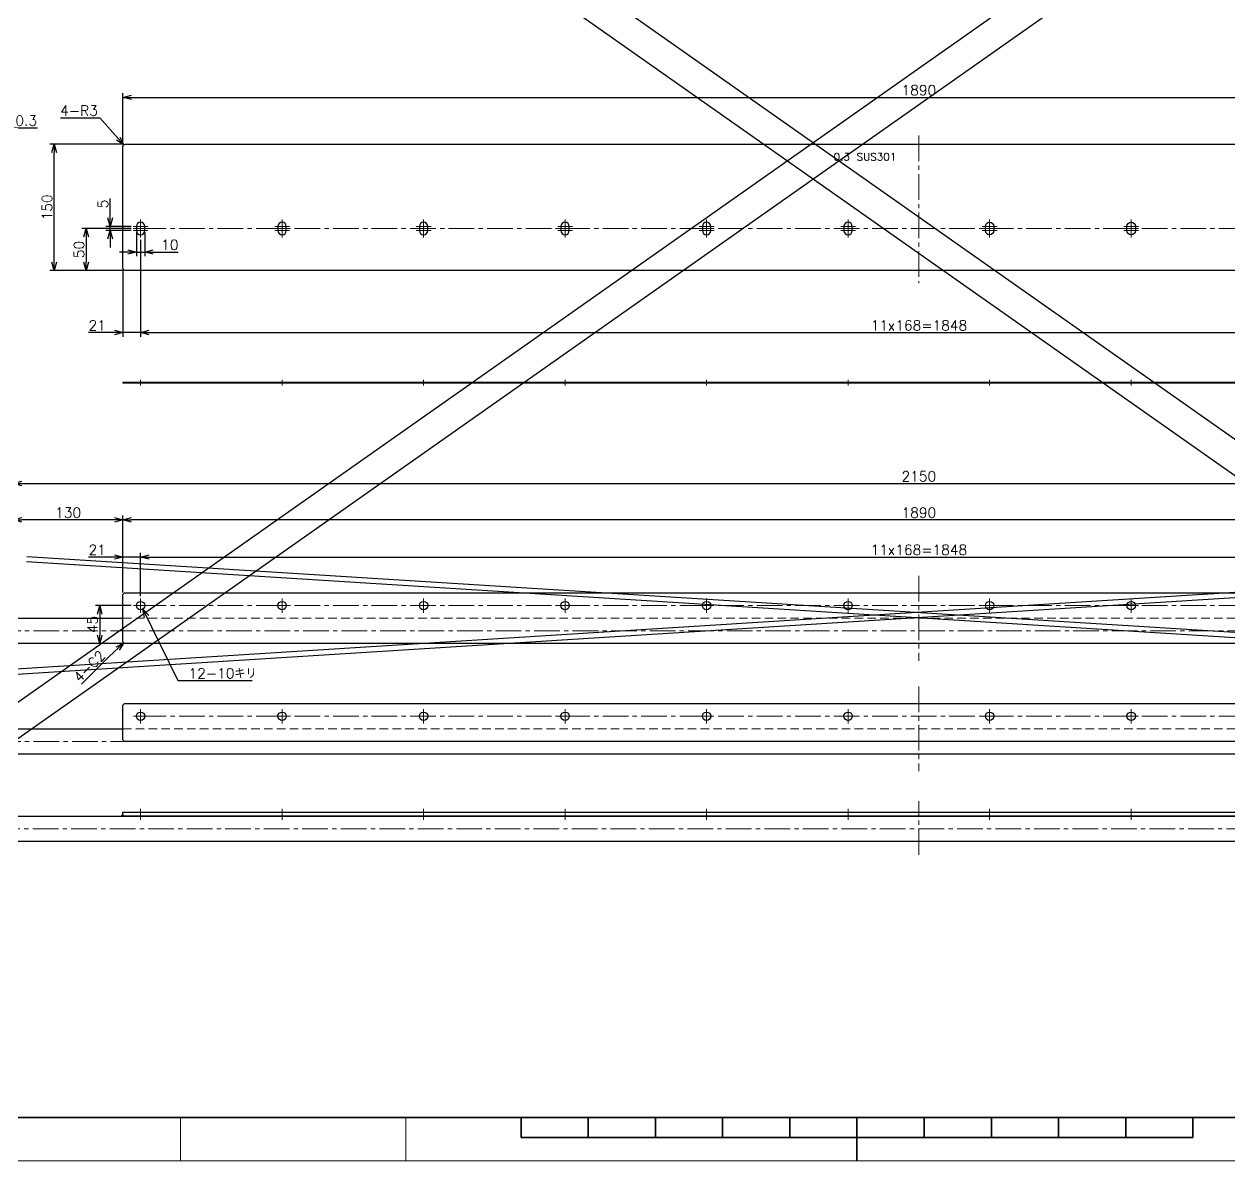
# Model space of a CAD drawing. Header units: millimetres. Extents: x 0 to 7035, y -19 to 2375.
# Drawn here: x 719 to 2150, y 0 to 1350 of the extents above; entities that cross this region are included whole.
import ezdxf
from ezdxf import colors
from ezdxf.entities.mleader import LeaderData, LeaderLine
from ezdxf.enums import TextEntityAlignment as Align
from ezdxf.math import Vec2, Vec3

# ---------------------------------------------------------------- set-up
doc = ezdxf.new("R2010")
doc.units = ezdxf.units.MM
doc.header["$LTSCALE"] = 1.6
doc.header["$PDMODE"] = 99
doc.header["$PDSIZE"] = 1
doc.linetypes.add('CENTER2', pattern=[28.575, 19.05, -3.175, 3.175, -3.175])
doc.linetypes.add('HIDDEN', pattern=[9.525, 6.35, -3.175])
for name, color, linetype, lineweight in [('04_HIDDEN', 2, 'HIDDEN', 13), ('05_CENTER', 4, 'CENTER2', 13), ('08_DIM', 3, 'Continuous', 13), ('90_FRAME', 5, 'Continuous', 35)]:
    doc.layers.add(name, color=color, linetype=linetype, lineweight=lineweight)
doc.layers.add('10_DRAFT', color=8, linetype='Continuous', lineweight=0, plot=False)
doc.layers.add('91_BLANK', color=5, linetype='Continuous', lineweight=0, plot=False)
doc.styles.add('KSS_TXT', font='txt.shx', dxfattribs={"bigfont": 'extfont2.shx'})
doc.styles.add('KSS_TXT_L', font='txt.shx', dxfattribs={"height": 3, "bigfont": 'extfont2.shx'})
doc.styles.get("Standard").update_dxf_attribs({"font": 'txt.shx', "bigfont": 'extfont2.shx'})
doc.dimstyles.new('KSS_DIM', dxfattribs={"dimscale": 4, "dimtxt": 3, "dimasz": 2.5, "dimexe": 1.25, "dimexo": 0.625, "dimtad": 1, "dimdsep": 46, "dimtxsty": 'KSS_TXT', "dimblk": 'OPEN30', "dimcen": 0, "dimazin": 2, "dimtfac": 0.75, "dimtmove": 0, "dimatfit": 3, "dimldrblk": 'OPEN30', "dimfxl": 1.25, "dimtolj": 1, "dimarcsym": 0})
doc.dimstyles.new('KSS_DIM$4', dxfattribs={"dimscale": 4, "dimtxt": 3, "dimasz": 2.5, "dimexe": 1.25, "dimexo": 0.625, "dimtad": 1, "dimtih": 1, "dimtoh": 1, "dimdsep": 46, "dimtxsty": 'KSS_TXT', "dimblk": 'OPEN30', "dimcen": 0, "dimse1": 1, "dimazin": 2, "dimtfac": 0.75, "dimtofl": 0, "dimtmove": 0, "dimatfit": 3, "dimldrblk": 'OPEN30', "dimfxl": 1.25, "dimtolj": 1, "dimarcsym": 0})

# ---------------------------------------------------------------- blocks, each defined once
blk = doc.blocks.new('_Open30')
at = {"color": 0, "linetype": 'ByBlock', "lineweight": -2}
for p, q in [((-1, 0.27), (0, 0)), ((0, 0), (-1, -0.27)), ((0, 0), (-1, 0))]:
    blk.add_line(p, q, dxfattribs=at)
blk = doc.blocks.new('*D188')
at = {"layer": '08_DIM', "color": 0, "lineweight": -2, "transparency": 16777216}
for p, q in [((837.2, 1207.1), (750.1, 1207.1)), ((755.1, 1067.1), (755.1, 1197.1)), ((837.2, 1057.1), (750.1, 1057.1))]:
    blk.add_line(p, q, dxfattribs=at)
at = {"layer": 'Defpoints', "color": 0, "transparency": 16777216}
for p in [(755.1, 1207.1), (839.7, 1207.1), (839.7, 1057.1)]:
    blk.add_point(p, dxfattribs=at)
at = {"layer": '08_DIM', "color": 0, "lineweight": -2, "transparency": 16777216, "xscale": 10, "yscale": 10, "zscale": 10}
for p, rotation in [((755.1, 1207.1), 90), ((755.1, 1057.1), 270)]:
    blk.add_blockref('_Open30', p, dxfattribs=dict(at, rotation=rotation))
at = {"layer": '08_DIM', "color": 0, "transparency": 16777216, "insert": (746.6, 1132.1), "char_height": 12, "attachment_point": 5, "rotation": 90, "style": 'KSS_TXT'}
blk.add_mtext('\\A1;150', dxfattribs=at)
blk = doc.blocks.new('*D189')
at = {"layer": '08_DIM', "color": 0, "lineweight": -2, "transparency": 16777216}
for p, q in [((857.7, 1093.7), (857.7, 978.5)), ((836.7, 1057.6), (836.7, 978.5)), ((836.7, 983.5), (795.7, 983.5)), ((826.7, 983.5), (816.7, 983.5)), ((857.7, 983.5), (836.7, 983.5)), ((867.7, 983.5), (877.7, 983.5))]:
    blk.add_line(p, q, dxfattribs=at)
at = {"layer": 'Defpoints', "color": 0, "transparency": 16777216}
for p in [(857.7, 1096.2), (836.7, 1060.1), (836.7, 983.5)]:
    blk.add_point(p, dxfattribs=at)
at = {"layer": '08_DIM', "color": 0, "lineweight": -2, "transparency": 16777216, "xscale": 10, "yscale": 10, "zscale": 10}
blk.add_blockref('_Open30', (836.7, 983.5), dxfattribs=at)
at = {"layer": '08_DIM', "color": 0, "lineweight": -2, "transparency": 16777216, "xscale": 10, "yscale": 10, "zscale": 10, "rotation": 180}
blk.add_blockref('_Open30', (857.7, 983.5), dxfattribs=at)
at = {"layer": '08_DIM', "color": 0, "transparency": 16777216, "insert": (806.2, 992), "char_height": 12, "attachment_point": 5, "style": 'KSS_TXT'}
blk.add_mtext('\\A1;21', dxfattribs=at)
blk = doc.blocks.new('*D190')
at = {"layer": '08_DIM', "color": 0, "lineweight": -2, "transparency": 16777216}
for p, q in [((857.7, 1093.7), (857.7, 978.5)), ((2705.7, 1093.7), (2705.7, 978.5)), ((867.7, 983.5), (2695.7, 983.5))]:
    blk.add_line(p, q, dxfattribs=at)
at = {"layer": 'Defpoints', "color": 0, "transparency": 16777216}
for p in [(857.7, 1096.2), (2705.7, 1096.2), (2705.7, 983.5)]:
    blk.add_point(p, dxfattribs=at)
at = {"layer": '08_DIM', "color": 0, "lineweight": -2, "transparency": 16777216, "xscale": 10, "yscale": 10, "zscale": 10, "rotation": 180}
blk.add_blockref('_Open30', (857.7, 983.5), dxfattribs=at)
at = {"layer": '08_DIM', "color": 0, "lineweight": -2, "transparency": 16777216, "xscale": 10, "yscale": 10, "zscale": 10}
blk.add_blockref('_Open30', (2705.7, 983.5), dxfattribs=at)
at = {"layer": '08_DIM', "color": 0, "transparency": 16777216, "insert": (1781.7, 992), "char_height": 12, "attachment_point": 5, "style": 'KSS_TXT'}
blk.add_mtext('\\A1;11x168=1848', dxfattribs=at)
blk = doc.blocks.new('*D191')
at = {"layer": '08_DIM', "color": 0, "lineweight": -2, "transparency": 16777216}
for p, q in [((836.7, 1206.6), (836.7, 1267.7)), ((846.7, 1262.7), (2716.7, 1262.7)), ((2726.7, 1206.6), (2726.7, 1267.7))]:
    blk.add_line(p, q, dxfattribs=at)
at = {"layer": 'Defpoints', "color": 0, "transparency": 16777216}
for p in [(2726.7, 1262.7), (836.7, 1204.1), (2726.7, 1204.1)]:
    blk.add_point(p, dxfattribs=at)
at = {"layer": '08_DIM', "color": 0, "lineweight": -2, "transparency": 16777216, "xscale": 10, "yscale": 10, "zscale": 10, "rotation": 180}
blk.add_blockref('_Open30', (836.7, 1262.7), dxfattribs=at)
at = {"layer": '08_DIM', "color": 0, "lineweight": -2, "transparency": 16777216, "xscale": 10, "yscale": 10, "zscale": 10}
blk.add_blockref('_Open30', (2726.7, 1262.7), dxfattribs=at)
at = {"layer": '08_DIM', "color": 0, "transparency": 16777216, "insert": (1781.7, 1271.2), "char_height": 12, "attachment_point": 5, "style": 'KSS_TXT'}
blk.add_mtext('\\A1;1890', dxfattribs=at)
blk = doc.blocks.new('*D192')
at = {"layer": '08_DIM', "color": 0, "lineweight": -2, "transparency": 16777216}
for p, q in [((688.1, 1209.6), (688.1, 1231.6)), ((688.4, 1209.6), (688.4, 1231.6)), ((678.1, 1226.6), (668.1, 1226.6)), ((688.1, 1226.6), (688.4, 1226.6)), ((698.4, 1226.6), (735.4, 1226.6))]:
    blk.add_line(p, q, dxfattribs=at)
at = {"layer": 'Defpoints', "color": 0, "transparency": 16777216}
for p in [(688.4, 1226.6), (688.1, 1207.1), (688.4, 1207.1)]:
    blk.add_point(p, dxfattribs=at)
at = {"layer": '08_DIM', "color": 0, "lineweight": -2, "transparency": 16777216, "xscale": 10, "yscale": 10, "zscale": 10}
blk.add_blockref('_Open30', (688.1, 1226.6), dxfattribs=at)
at = {"layer": '08_DIM', "color": 0, "lineweight": -2, "transparency": 16777216, "xscale": 10, "yscale": 10, "zscale": 10, "rotation": 180}
blk.add_blockref('_Open30', (688.4, 1226.6), dxfattribs=at)
at = {"layer": '08_DIM', "color": 0, "transparency": 16777216, "insert": (721.9, 1235.1), "char_height": 12, "attachment_point": 5, "style": 'KSS_TXT'}
blk.add_mtext('\\A1;0.3', dxfattribs=at)
blk = doc.blocks.new('*D193')
at = {"layer": '08_DIM', "color": 0, "lineweight": -2, "transparency": 16777216}
for p, q in [((762.6, 1238.5), (809.1, 1238.5)), ((809.1, 1238.5), (831, 1213.8))]:
    blk.add_line(p, q, dxfattribs=at)
at = {"layer": 'Defpoints', "color": 0, "transparency": 16777216}
for p in [(837.7, 1206.3), (839.7, 1204.1)]:
    blk.add_point(p, dxfattribs=at)
at = {"layer": '08_DIM', "color": 0, "lineweight": -2, "transparency": 16777216, "xscale": 10, "yscale": 10, "zscale": 10, "rotation": 311.5842462691511}
blk.add_blockref('_Open30', (837.7, 1206.3), dxfattribs=at)
at = {"layer": '08_DIM', "color": 0, "transparency": 16777216, "insert": (784.6, 1247), "char_height": 12, "attachment_point": 5, "style": 'KSS_TXT'}
blk.add_mtext('\\A1;4-R3', dxfattribs=at)
blk = doc.blocks.new('*D203')
at = {"layer": '08_DIM', "color": 0, "lineweight": -2, "transparency": 16777216}
for p, q in [((846.4, 1107.1), (788.1, 1107.1)), ((793.1, 1097.1), (793.1, 1067.1)), ((837.2, 1057.1), (788.1, 1057.1))]:
    blk.add_line(p, q, dxfattribs=at)
at = {"layer": 'Defpoints', "color": 0, "transparency": 16777216}
for p in [(848.9, 1107.1), (793.1, 1057.1), (839.7, 1057.1)]:
    blk.add_point(p, dxfattribs=at)
at = {"layer": '08_DIM', "color": 0, "lineweight": -2, "transparency": 16777216, "xscale": 10, "yscale": 10, "zscale": 10}
for p, rotation in [((793.1, 1107.1), 90), ((793.1, 1057.1), 270)]:
    blk.add_blockref('_Open30', p, dxfattribs=dict(at, rotation=rotation))
at = {"layer": '08_DIM', "color": 0, "transparency": 16777216, "insert": (784.6, 1082.1), "char_height": 12, "attachment_point": 5, "rotation": 90, "style": 'KSS_TXT'}
blk.add_mtext('\\A1;50', dxfattribs=at)
blk = doc.blocks.new('*D204')
at = {"layer": '08_DIM', "color": 0, "lineweight": -2, "transparency": 16777216}
for p, q in [((821.5, 1119.6), (821.5, 1142.6)), ((846.4, 1109.6), (816.5, 1109.6)), ((846.4, 1104.6), (816.5, 1104.6)), ((821.5, 1104.6), (821.5, 1109.6)), ((821.5, 1094.6), (821.5, 1084.6))]:
    blk.add_line(p, q, dxfattribs=at)
at = {"layer": 'Defpoints', "color": 0, "transparency": 16777216}
for p in [(821.5, 1109.6), (848.9, 1109.6), (848.9, 1104.6)]:
    blk.add_point(p, dxfattribs=at)
at = {"layer": '08_DIM', "color": 0, "lineweight": -2, "transparency": 16777216, "xscale": 10, "yscale": 10, "zscale": 10}
for p, rotation in [((821.5, 1109.6), 270), ((821.5, 1104.6), 90)]:
    blk.add_blockref('_Open30', p, dxfattribs=dict(at, rotation=rotation))
at = {"layer": '08_DIM', "color": 0, "transparency": 16777216, "insert": (813, 1136.1), "char_height": 12, "attachment_point": 5, "rotation": 90, "style": 'KSS_TXT'}
blk.add_mtext('\\A1;5', dxfattribs=at)
blk = doc.blocks.new('*D205')
at = {"layer": '08_DIM', "color": 0, "lineweight": -2, "transparency": 16777216}
for p, q in [((852.7, 1102.1), (852.7, 1074.1)), ((862.7, 1102.1), (862.7, 1074.1)), ((842.7, 1079.1), (832.7, 1079.1)), ((852.7, 1079.1), (862.7, 1079.1)), ((872.7, 1079.1), (902.2, 1079.1))]:
    blk.add_line(p, q, dxfattribs=at)
at = {"layer": 'Defpoints', "color": 0, "transparency": 16777216}
for p in [(852.7, 1104.6), (862.7, 1104.6), (862.7, 1079.1)]:
    blk.add_point(p, dxfattribs=at)
at = {"layer": '08_DIM', "color": 0, "lineweight": -2, "transparency": 16777216, "xscale": 10, "yscale": 10, "zscale": 10}
blk.add_blockref('_Open30', (852.7, 1079.1), dxfattribs=at)
at = {"layer": '08_DIM', "color": 0, "lineweight": -2, "transparency": 16777216, "xscale": 10, "yscale": 10, "zscale": 10, "rotation": 180}
blk.add_blockref('_Open30', (862.7, 1079.1), dxfattribs=at)
at = {"layer": '08_DIM', "color": 0, "transparency": 16777216, "insert": (892.4, 1087.6), "char_height": 12, "attachment_point": 5, "style": 'KSS_TXT'}
blk.add_mtext('\\A1;10', dxfattribs=at)
blk = doc.blocks.new('*D206')
at = {"layer": '08_DIM', "color": 0, "lineweight": -2, "transparency": 16777216}
for p, q in [((826.7, 717), (795.7, 717)), ((836.7, 674.8), (836.7, 722)), ((857.7, 717), (836.7, 717)), ((857.7, 670.4), (857.7, 722)), ((867.7, 717), (877.7, 717))]:
    blk.add_line(p, q, dxfattribs=at)
at = {"layer": 'Defpoints', "color": 0, "transparency": 16777216}
for p in [(836.7, 717), (836.7, 672.3), (857.7, 667.9)]:
    blk.add_point(p, dxfattribs=at)
at = {"layer": '08_DIM', "color": 0, "lineweight": -2, "transparency": 16777216, "xscale": 10, "yscale": 10, "zscale": 10}
blk.add_blockref('_Open30', (836.7, 717), dxfattribs=at)
at = {"layer": '08_DIM', "color": 0, "lineweight": -2, "transparency": 16777216, "xscale": 10, "yscale": 10, "zscale": 10, "rotation": 180}
blk.add_blockref('_Open30', (857.7, 717), dxfattribs=at)
at = {"layer": '08_DIM', "color": 0, "transparency": 16777216, "insert": (806.2, 725.5), "char_height": 12, "attachment_point": 5, "style": 'KSS_TXT'}
blk.add_mtext('\\A1;21', dxfattribs=at)
blk = doc.blocks.new('*D207')
at = {"layer": '08_DIM', "color": 0, "lineweight": -2, "transparency": 16777216}
for p, q in [((857.7, 670.4), (857.7, 722)), ((867.7, 717), (2695.7, 717)), ((2705.7, 670.4), (2705.7, 722))]:
    blk.add_line(p, q, dxfattribs=at)
at = {"layer": 'Defpoints', "color": 0, "transparency": 16777216}
for p in [(2705.7, 717), (857.7, 667.9), (2705.7, 667.9)]:
    blk.add_point(p, dxfattribs=at)
at = {"layer": '08_DIM', "color": 0, "lineweight": -2, "transparency": 16777216, "xscale": 10, "yscale": 10, "zscale": 10, "rotation": 180}
blk.add_blockref('_Open30', (857.7, 717), dxfattribs=at)
at = {"layer": '08_DIM', "color": 0, "lineweight": -2, "transparency": 16777216, "xscale": 10, "yscale": 10, "zscale": 10}
blk.add_blockref('_Open30', (2705.7, 717), dxfattribs=at)
at = {"layer": '08_DIM', "color": 0, "transparency": 16777216, "insert": (1781.7, 725.5), "char_height": 12, "attachment_point": 5, "style": 'KSS_TXT'}
blk.add_mtext('\\A1;11x168=1848', dxfattribs=at)
blk = doc.blocks.new('*D209')
at = {"layer": '08_DIM', "color": 0, "lineweight": -2, "transparency": 16777216}
for p, q in [((836.7, 674.8), (836.7, 766.1)), ((2716.7, 761.1), (846.7, 761.1)), ((2726.7, 674.8), (2726.7, 766.1))]:
    blk.add_line(p, q, dxfattribs=at)
at = {"layer": 'Defpoints', "color": 0, "transparency": 16777216}
for p in [(836.7, 761.1), (836.7, 672.3), (2726.7, 672.3)]:
    blk.add_point(p, dxfattribs=at)
at = {"layer": '08_DIM', "color": 0, "lineweight": -2, "transparency": 16777216, "xscale": 10, "yscale": 10, "zscale": 10, "rotation": 180}
blk.add_blockref('_Open30', (836.7, 761.1), dxfattribs=at)
at = {"layer": '08_DIM', "color": 0, "lineweight": -2, "transparency": 16777216, "xscale": 10, "yscale": 10, "zscale": 10}
blk.add_blockref('_Open30', (2726.7, 761.1), dxfattribs=at)
at = {"layer": '08_DIM', "color": 0, "transparency": 16777216, "insert": (1781.7, 769.6), "char_height": 12, "attachment_point": 5, "style": 'KSS_TXT'}
blk.add_mtext('\\A1;1890', dxfattribs=at)
blk = doc.blocks.new('*D210')
at = {"layer": '08_DIM', "color": 0, "lineweight": -2, "transparency": 16777216}
for p, q in [((706.7, 644.8), (706.7, 766.1)), ((826.7, 761.1), (716.7, 761.1)), ((836.7, 674.8), (836.7, 766.1))]:
    blk.add_line(p, q, dxfattribs=at)
at = {"layer": 'Defpoints', "color": 0, "transparency": 16777216}
for p in [(706.7, 761.1), (836.7, 672.3), (706.7, 642.3)]:
    blk.add_point(p, dxfattribs=at)
at = {"layer": '08_DIM', "color": 0, "lineweight": -2, "transparency": 16777216, "xscale": 10, "yscale": 10, "zscale": 10, "rotation": 180}
blk.add_blockref('_Open30', (706.7, 761.1), dxfattribs=at)
at = {"layer": '08_DIM', "color": 0, "lineweight": -2, "transparency": 16777216, "xscale": 10, "yscale": 10, "zscale": 10}
blk.add_blockref('_Open30', (836.7, 761.1), dxfattribs=at)
at = {"layer": '08_DIM', "color": 0, "transparency": 16777216, "insert": (771.7, 769.6), "char_height": 12, "attachment_point": 5, "style": 'KSS_TXT'}
blk.add_mtext('\\A1;130', dxfattribs=at)
blk = doc.blocks.new('*D211')
at = {"layer": '08_DIM', "color": 0, "lineweight": -2, "transparency": 16777216}
for p, q in [((706.7, 644.8), (706.7, 809.2)), ((716.7, 804.2), (2846.7, 804.2)), ((2856.7, 644.8), (2856.7, 809.2))]:
    blk.add_line(p, q, dxfattribs=at)
at = {"layer": 'Defpoints', "color": 0, "transparency": 16777216}
for p in [(2856.7, 804.2), (706.7, 642.3), (2856.7, 642.3)]:
    blk.add_point(p, dxfattribs=at)
at = {"layer": '08_DIM', "color": 0, "lineweight": -2, "transparency": 16777216, "xscale": 10, "yscale": 10, "zscale": 10, "rotation": 180}
blk.add_blockref('_Open30', (706.7, 804.2), dxfattribs=at)
at = {"layer": '08_DIM', "color": 0, "lineweight": -2, "transparency": 16777216, "xscale": 10, "yscale": 10, "zscale": 10}
blk.add_blockref('_Open30', (2856.7, 804.2), dxfattribs=at)
at = {"layer": '08_DIM', "color": 0, "transparency": 16777216, "insert": (1781.7, 812.8), "char_height": 12, "attachment_point": 5, "style": 'KSS_TXT'}
blk.add_mtext('\\A1;2150', dxfattribs=at)
blk = doc.blocks.new('*D213')
at = {"layer": '08_DIM', "color": 0, "lineweight": -2, "transparency": 16777216}
for p, q in [((846.6, 659.3), (804.1, 659.3)), ((809.1, 649.3), (809.1, 624.3)), ((836.2, 614.3), (804.1, 614.3))]:
    blk.add_line(p, q, dxfattribs=at)
at = {"layer": 'Defpoints', "color": 0, "transparency": 16777216}
for p in [(849.1, 659.3), (809.1, 614.3), (838.7, 614.3)]:
    blk.add_point(p, dxfattribs=at)
at = {"layer": '08_DIM', "color": 0, "lineweight": -2, "transparency": 16777216, "xscale": 10, "yscale": 10, "zscale": 10}
for p, rotation in [((809.1, 659.3), 90), ((809.1, 614.3), 270)]:
    blk.add_blockref('_Open30', p, dxfattribs=dict(at, rotation=rotation))
at = {"layer": '08_DIM', "color": 0, "transparency": 16777216, "insert": (800.6, 636.8), "char_height": 12, "attachment_point": 5, "rotation": 90, "style": 'KSS_TXT'}
blk.add_mtext('\\A1;45', dxfattribs=at)
blk = doc.blocks.new('AM_BALLOON1')
at = {"transparency": 16777216}
blk.add_circle((0, 0), 5, dxfattribs=at)
blk.add_attdef('B_NUMBER', text='', height=3, dxfattribs=at).set_placement((0, 0), align=Align.MIDDLE_CENTER)
blk = doc.blocks.new('_OPEN')
at = {"color": 0, "linetype": 'ByBlock'}
for p, q in [((-1, 0.17), (0, 0)), ((0, 0), (-1, -0.17)), ((0, 0), (-1, 0))]:
    blk.add_line(p, q, dxfattribs=at)

msp = doc.modelspace()

# ---------------------------------------------------------------- linework, layer by layer
for p, q in [((0, 2374.905), (3312.803, 43.225)), ((3312.803, 2374.905), (0, 43.225)), ((0, 2331.679), (3312.803, 0)), ((3312.803, 2331.679), (0, 0))]:
    msp.add_line(p, q)
at = {"color": 1}
for p, q in [((2840.601, 717.693), (703.717, 583.41)), ((722.733, 717.693), (2859.617, 583.41)), ((2841.156, 711.589), (704.272, 577.306)), ((722.178, 711.589), (2859.062, 577.306))]:
    msp.add_line(p, q, dxfattribs=at)
at = {"color": 0}
for points in [[(839.667, 1207.058), (2723.667, 1207.058, -0.41421356), (2726.667, 1204.058), (2726.667, 1060.058, -0.41421356), (2723.667, 1057.058), (839.667, 1057.058, -0.41421356), (836.667, 1060.058), (836.667, 1204.058, -0.41421356)], [(852.667, 1109.558), (852.667, 1104.558, 1), (862.667, 1104.558), (862.667, 1109.558, 1)], [(1020.667, 1109.558), (1020.667, 1104.558, 1), (1030.667, 1104.558), (1030.667, 1109.558, 1)], [(1188.667, 1109.558), (1188.667, 1104.558, 1), (1198.667, 1104.558), (1198.667, 1109.558, 1)], [(1356.667, 1109.558), (1356.667, 1104.558, 1), (1366.667, 1104.558), (1366.667, 1109.558, 1)], [(1524.667, 1109.558), (1524.667, 1104.558, 1), (1534.667, 1104.558), (1534.667, 1109.558, 1)], [(1692.667, 1109.558), (1692.667, 1104.558, 1), (1702.667, 1104.558), (1702.667, 1109.558, 1)], [(1870.667, 1109.558), (1870.667, 1104.558, -1), (1860.667, 1104.558), (1860.667, 1109.558, -1)], [(2038.667, 1109.558), (2038.667, 1104.558, -1), (2028.667, 1104.558), (2028.667, 1109.558, -1)]]:
    msp.add_lwpolyline(points, format="xyb", close=True, dxfattribs=at)
for points in [[(836.667, 924.045), (836.667, 923.745), (2726.667, 923.745), (2726.667, 924.045)], [(2724.667, 614.291), (838.667, 614.291), (836.667, 616.291), (836.667, 672.291), (838.667, 674.291), (2724.667, 674.291), (2726.667, 672.291), (2726.667, 616.291)], [(2724.667, 497.912), (838.667, 497.912), (836.667, 499.912), (836.667, 540.912), (838.667, 542.912), (2724.667, 542.912), (2726.667, 540.912), (2726.667, 499.912)], [(708.667, 409.241), (2854.667, 409.241), (2856.667, 407.241), (2856.667, 381.241), (2854.667, 379.241), (708.667, 379.241), (706.667, 381.241), (706.667, 407.241)], [(836.667, 414.241), (2726.667, 414.241), (2726.667, 409.241), (836.667, 409.241)]]:
    msp.add_lwpolyline(points, close=True, dxfattribs=at)
for points in [[(836.667, 614.291), (708.667, 614.291), (706.667, 616.291), (706.667, 642.291), (708.667, 644.291), (836.667, 644.291)], [(836.667, 482.912), (708.667, 482.912), (706.667, 484.912), (706.667, 510.912), (708.667, 512.912), (836.667, 512.912)]]:
    msp.add_lwpolyline(points, dxfattribs=at)
msp.add_lwpolyline([(2726.667, 482.912), (836.667, 482.912)])
at = {"color": 3}
msp.add_lwpolyline([(836.667, 409.241), (834.667, 409.241), (834.667, 409.241), (836.667, 411.241)], close=True, dxfattribs=at)
at = {"color": 0}
for centre in [(857.667, 659.291), (1025.667, 659.291), (1193.667, 659.291), (1361.667, 659.291), (1529.667, 659.291), (1697.667, 659.291), (1865.667, 659.291), (2033.667, 659.291), (857.667, 527.912), (1025.667, 527.912), (1193.667, 527.912), (1361.667, 527.912), (1529.667, 527.912), (1697.667, 527.912), (1865.667, 527.912), (2033.667, 527.912)]:
    msp.add_circle(centre, 5, dxfattribs=at)
at = {"layer": '04_HIDDEN'}
for points in [[(836.667, 644.291), (2726.667, 644.291)], [(2726.667, 614.291), (836.667, 614.291)], [(836.667, 512.912), (2726.667, 512.912)]]:
    msp.add_lwpolyline(points, dxfattribs=at)
at = {"layer": '05_CENTER'}
for p, q in [((1781.667, 1217.399), (1781.667, 1042.182)), ((857.667, 1096.196), (857.667, 1117.92)), ((1025.667, 1096.196), (1025.667, 1117.92)), ((1193.667, 1096.196), (1193.667, 1117.92)), ((1361.667, 1096.196), (1361.667, 1117.92)), ((1529.667, 1096.196), (1529.667, 1117.92)), ((1697.667, 1096.196), (1697.667, 1117.92)), ((1865.667, 1096.196), (1865.667, 1117.92)), ((2033.667, 1096.196), (2033.667, 1117.92)), ((866.469, 1109.558), (848.865, 1109.558)), ((866.469, 1107.058), (848.865, 1107.058)), ((866.469, 1104.558), (848.865, 1104.558)), ((857.667, 1107.058), (2705.667, 1107.058)), ((1034.469, 1109.558), (1016.865, 1109.558)), ((1034.469, 1107.058), (1016.865, 1107.058)), ((1034.469, 1104.558), (1016.865, 1104.558)), ((1202.469, 1109.558), (1184.865, 1109.558)), ((1202.469, 1107.058), (1184.865, 1107.058)), ((1202.469, 1104.558), (1184.865, 1104.558)), ((1370.469, 1109.558), (1352.865, 1109.558)), ((1370.469, 1107.058), (1352.865, 1107.058)), ((1370.469, 1104.558), (1352.865, 1104.558)), ((1538.469, 1109.558), (1520.865, 1109.558)), ((1538.469, 1107.058), (1520.865, 1107.058)), ((1538.469, 1104.558), (1520.865, 1104.558)), ((1706.469, 1109.558), (1688.865, 1109.558)), ((1706.469, 1107.058), (1688.865, 1107.058)), ((1706.469, 1104.558), (1688.865, 1104.558)), ((1856.865, 1109.558), (1874.469, 1109.558)), ((1856.865, 1107.058), (1874.469, 1107.058)), ((1856.865, 1104.558), (1874.469, 1104.558)), ((2024.865, 1109.558), (2042.469, 1109.558)), ((2024.865, 1107.058), (2042.469, 1107.058)), ((2024.865, 1104.558), (2042.469, 1104.558)), ((857.667, 927.265), (857.667, 920.513)), ((1025.667, 927.265), (1025.667, 920.513)), ((1193.667, 927.265), (1193.667, 920.513)), ((1361.667, 927.265), (1361.667, 920.513)), ((1529.667, 927.265), (1529.667, 920.513)), ((1697.667, 927.265), (1697.667, 920.513)), ((1865.667, 927.265), (1865.667, 920.513)), ((2033.667, 927.265), (2033.667, 920.513)), ((1781.667, 694.659), (1781.667, 593.922)), ((866.261, 659.291), (849.073, 659.291)), ((857.667, 650.697), (857.667, 667.884)), ((857.667, 659.291), (2705.667, 659.291)), ((1034.261, 659.291), (1017.073, 659.291)), ((1025.667, 650.697), (1025.667, 667.884)), ((1202.261, 659.291), (1185.073, 659.291)), ((1193.667, 650.697), (1193.667, 667.884)), ((1370.261, 659.291), (1353.073, 659.291)), ((1361.667, 650.697), (1361.667, 667.884)), ((1538.261, 659.291), (1521.073, 659.291)), ((1529.667, 650.697), (1529.667, 667.884)), ((1706.261, 659.291), (1689.073, 659.291)), ((1697.667, 650.697), (1697.667, 667.884)), ((1874.261, 659.291), (1857.073, 659.291)), ((1865.667, 650.697), (1865.667, 667.884)), ((2025.073, 659.291), (2042.261, 659.291)), ((2033.667, 650.697), (2033.667, 667.884)), ((2864.171, 629.291), (699.163, 629.291)), ((1781.667, 563.281), (1781.667, 462.544)), ((857.667, 519.319), (857.667, 536.506)), ((1025.667, 519.319), (1025.667, 536.506)), ((1193.667, 519.319), (1193.667, 536.506)), ((1361.667, 519.319), (1361.667, 536.506)), ((1529.667, 519.319), (1529.667, 536.506)), ((1697.667, 519.319), (1697.667, 536.506)), ((1865.667, 519.319), (1865.667, 536.506)), ((2033.667, 519.319), (2033.667, 536.506)), ((866.261, 527.912), (849.073, 527.912)), ((857.667, 527.912), (2705.667, 527.912)), ((1034.261, 527.912), (1017.073, 527.912)), ((1202.261, 527.912), (1185.073, 527.912)), ((1370.261, 527.912), (1353.073, 527.912)), ((1538.261, 527.912), (1521.073, 527.912)), ((1706.261, 527.912), (1689.073, 527.912)), ((1874.261, 527.912), (1857.073, 527.912)), ((2025.073, 527.912), (2042.261, 527.912)), ((2864.171, 497.912), (699.163, 497.912)), ((857.667, 405.063), (857.667, 418.15)), ((1025.667, 405.063), (1025.667, 418.15)), ((1193.667, 405.063), (1193.667, 418.15)), ((1361.667, 405.063), (1361.667, 418.15)), ((1529.667, 405.063), (1529.667, 418.15)), ((1697.667, 405.063), (1697.667, 418.15)), ((1781.667, 363.381), (1781.667, 427.178)), ((1865.667, 405.063), (1865.667, 418.15)), ((2033.667, 405.063), (2033.667, 418.15)), ((2863.259, 394.241), (700.623, 394.241))]:
    msp.add_line(p, q, dxfattribs=at)
at = {"layer": '90_FRAME', "color": 4, "lineweight": 13}
for p, q in [((904.969, 0), (904.969, 51.616)), ((1172.702, 0), (1172.702, 51.616))]:
    msp.add_line(p, q, dxfattribs=at)
at = {"layer": '90_FRAME'}
for p, q in [((1309.341, 27.686), (1309.341, 51.616)), ((1389.107, 27.686), (1389.107, 51.616)), ((1468.873, 27.686), (1468.873, 51.616)), ((1548.638, 27.686), (1548.638, 51.616)), ((1628.404, 27.686), (1628.404, 51.616)), ((1708.17, 0), (1708.17, 51.616)), ((1787.935, 27.686), (1787.935, 51.616)), ((1867.701, 27.686), (1867.701, 51.616)), ((1947.467, 27.686), (1947.467, 51.616)), ((2027.233, 27.686), (2027.233, 51.616)), ((2106.998, 27.686), (2106.998, 51.616)), ((1309.341, 27.686), (2106.998, 27.686))]:
    msp.add_line(p, q, dxfattribs=at)
msp.add_lwpolyline([(155.384, 51.616), (3260.956, 51.616), (3260.956, 2271.831), (155.384, 2271.831)], close=True, dxfattribs=at)
at = {"layer": '91_BLANK'}
msp.add_lwpolyline([(0, 0), (3312.803, 0), (3312.803, 2331.679), (0, 2331.679)], close=True, dxfattribs=at)

# ---------------------------------------------------------------- texts
at = {"layer": '08_DIM', "insert": (816.895, 598.762), "char_height": 12, "attachment_point": 9, "rotation": 45, "style": 'KSS_TXT_L'}
msp.add_mtext('4-C2', dxfattribs=at)
at = {"layer": '08_DIM', "insert": (914.579, 572.796), "char_height": 12, "attachment_point": 7, "style": 'KSS_TXT'}
msp.add_mtext('\\A1;12-10キリ', dxfattribs=at)
at = {"layer": '10_DRAFT', "style": 'KSS_TXT'}
msp.add_text('0.3 SUS301', height=9, dxfattribs=at).set_placement((1680.494, 1187.629))

# ---------------------------------------------------------------- dimensions: what is measured, and where the dimension line sits
at = {"layer": '08_DIM'}
for base, p1, p2, override, picture, middle in [((2726.667, 1262.734), (836.667, 1204.058), (2726.667, 1204.058), {"dimarcsym": 1}, '*D191', (1781.667, 1271.234)), ((688.449, 1226.635), (688.149, 1207.058), (688.449, 1207.058), {"dimscale": 4, "dimarcsym": 1}, '*D192', (721.949, 1235.135))]:
    dim = msp.add_linear_dim(base=base, p1=p1, p2=p2, dimstyle='KSS_DIM', override=override, dxfattribs=at)
    dim.commit()
    dim.dimension.update_dxf_attribs({"geometry": picture, "text_midpoint": middle})
dim = msp.add_radius_dim(center=(839.667, 1204.058), mpoint=(837.676, 1206.302), text='4-<>', dimstyle='KSS_DIM$4', override={"dimpost": 'R<>', "dimarcsym": 1}, dxfattribs=at)
dim.commit()
dim.dimension.update_dxf_attribs({"geometry": '*D193', "text_midpoint": (784.615, 1238.488), "dimtype": 164})
for base, p1, p2, picture, middle in [((755.089, 1207.058), (839.667, 1057.058), (839.667, 1207.058), '*D188', (746.58, 1132.058)), ((793.075, 1057.058), (848.865, 1107.058), (839.667, 1057.058), '*D203', (784.567, 1082.058))]:
    dim = msp.add_linear_dim(base=base, p1=p1, p2=p2, angle=90, dimstyle='KSS_DIM', override={"dimarcsym": 1}, dxfattribs=at)
    dim.commit()
    dim.dimension.update_dxf_attribs({"geometry": picture, "text_midpoint": middle})
for base, p1, p2, picture, middle in [((821.5, 1109.558), (848.865, 1104.558), (848.865, 1109.558), '*D204', (812.992, 1136.058)), ((809.148, 614.291), (849.073, 659.291), (838.667, 614.291), '*D213', (800.639, 636.791))]:
    dim = msp.add_linear_dim(base=base, p1=p1, p2=p2, angle=90, dimstyle='KSS_DIM', dxfattribs=at)
    dim.commit()
    dim.dimension.update_dxf_attribs({"geometry": picture, "text_midpoint": middle})
for base, p1, p2, picture, middle in [((862.667, 1079.13), (852.667, 1104.558), (862.667, 1104.558), '*D205', (892.417, 1087.63)), ((2856.667, 804.242), (706.667, 642.291), (2856.667, 642.291), '*D211', (1781.667, 812.75)), ((706.667, 761.111), (836.667, 672.291), (706.667, 642.291), '*D210', (771.667, 769.611)), ((836.667, 761.111), (2726.667, 672.291), (836.667, 672.291), '*D209', (1781.667, 769.611)), ((836.667, 717.011), (857.667, 667.884), (836.667, 672.291), '*D206', (806.167, 725.511))]:
    dim = msp.add_linear_dim(base=base, p1=p1, p2=p2, dimstyle='KSS_DIM', dxfattribs=at)
    dim.commit()
    dim.dimension.update_dxf_attribs({"geometry": picture, "text_midpoint": middle})
dim = msp.add_linear_dim(base=(836.667, 983.475), p1=(857.667, 1096.196), p2=(836.667, 1060.058), dimstyle='KSS_DIM', override={"dimarcsym": 1}, dxfattribs=at)
dim.commit()
dim.dimension.update_dxf_attribs({"geometry": '*D189', "text_midpoint": (806.167, 983.475), "dimtype": 160})
dim = msp.add_linear_dim(base=(2705.667, 983.475), p1=(857.667, 1096.196), p2=(2705.667, 1096.196), text='11x168=<>', dimstyle='KSS_DIM', override={"dimarcsym": 1}, dxfattribs=at)
dim.commit()
dim.dimension.update_dxf_attribs({"geometry": '*D190', "text_midpoint": (1781.667, 991.975)})
dim = msp.add_linear_dim(base=(2705.667, 717.011), p1=(857.667, 667.884), p2=(2705.667, 667.884), text='11x168=<>', dimstyle='KSS_DIM', dxfattribs=at)
dim.commit()
dim.dimension.update_dxf_attribs({"geometry": '*D207', "text_midpoint": (1781.667, 725.511)})

# ---------------------------------------------------------------- leaders
at = {"layer": '08_DIM', "annotation_type": 0, "has_hookline": 1, "hookline_direction": 0, "text_width": 75.6}
msp.add_leader([(860.48, 655.157), (902.079, 570.296), (912.079, 570.296)], dimstyle='KSS_DIM', override={"dimtad": 1}, dxfattribs=at)
at = {"layer": '08_DIM', "annotation_type": 0, "has_hookline": 1, "hookline_direction": 1, "text_width": 44, "horizontal_direction": (0.707107, 0.707107, 0)}
msp.add_leader([(837.667, 615.291), (820.431, 598.762)], dimstyle='KSS_DIM', dxfattribs=at)
at = {"layer": '08_DIM'}
ml = msp.add_multileader_block('Standard', dxfattribs=at)
ml.set_content('AM_BALLOON1', color=256, scale=5)
ml.set_attribute('B_NUMBER', '14', width=0)
ml.set_leader_properties(color=256, linetype='ByLayer', lineweight=-1)
ml.set_arrow_properties(name='OPEN')
ml.build(insert=Vec2(0, 0))
ml.multileader.update_dxf_attribs({"leader_type": 0, "has_dogleg": 0, "text_right_attachment_type": 6, "dogleg_length": 0, "arrow_head_size": 10, "scale": 2.5, "block_connection_type": 1})
ctx = ml.context
ctx.base_point, ctx.scale, ctx.char_height, ctx.arrow_head_size, ctx.landing_gap_size, ctx.plane_origin = Vec3(4319.145, 2079.443), 2.5, 20, 10, 10, Vec3(4319.145, 2079.443)
ctx.right_attachment, ctx.attachment_type = 6, 1
notes = []
notes.append((ctx, [(0, (0, 0, 0), (0, 0), (1, 0), 1, [])]))
ctx.block.insert = Vec3(4319.145, 2079.443)
ml = msp.add_multileader_block('Standard', dxfattribs=at)
ml.set_content('AM_BALLOON1', color=256, scale=5)
ml.set_attribute('B_NUMBER', '15', width=0)
ml.set_leader_properties(color=256, linetype='ByLayer', lineweight=-1)
ml.set_arrow_properties(name='OPEN')
ml.build(insert=Vec2(0, 0))
ml.multileader.update_dxf_attribs({"leader_type": 0, "has_dogleg": 0, "text_right_attachment_type": 6, "dogleg_length": 0, "arrow_head_size": 10, "scale": 2.5, "block_connection_type": 1})
ctx = ml.context
ctx.base_point, ctx.scale, ctx.char_height, ctx.arrow_head_size, ctx.landing_gap_size, ctx.plane_origin = Vec3(4319.145, 1678.111), 2.5, 20, 10, 10, Vec3(4319.145, 1678.111)
ctx.right_attachment, ctx.attachment_type = 6, 1
notes.append((ctx, [(0, (0, 0, 0), (0, 0), (1, 0), 1, [])]))
ctx.block.insert = Vec3(4319.145, 1678.111)
ml = msp.add_multileader_block('Standard', dxfattribs=at)
ml.set_content('AM_BALLOON1', color=256, scale=5)
ml.set_attribute('B_NUMBER', '16', width=0)
ml.set_leader_properties(color=256, linetype='ByLayer', lineweight=-1)
ml.set_arrow_properties(name='OPEN')
ml.build(insert=Vec2(0, 0))
ml.multileader.update_dxf_attribs({"leader_type": 0, "has_dogleg": 0, "text_right_attachment_type": 6, "dogleg_length": 0, "arrow_head_size": 10, "scale": 2.5, "block_connection_type": 1})
ctx = ml.context
ctx.base_point, ctx.scale, ctx.char_height, ctx.arrow_head_size, ctx.landing_gap_size, ctx.plane_origin = Vec3(4319.145, 1300.784), 2.5, 20, 10, 10, Vec3(4319.145, 1300.784)
ctx.right_attachment, ctx.attachment_type = 6, 1
notes.append((ctx, [(0, (0, 0, 0), (0, 0), (1, 0), 1, [])]))
ctx.block.insert = Vec3(4319.145, 1300.784)
ml = msp.add_multileader_block('Standard', dxfattribs=at)
ml.set_content('AM_BALLOON1', color=256, scale=5)
ml.set_attribute('B_NUMBER', '17', width=0)
ml.set_leader_properties(color=256, linetype='ByLayer', lineweight=-1)
ml.set_arrow_properties(name='OPEN')
ml.build(insert=Vec2(0, 0))
ml.multileader.update_dxf_attribs({"leader_type": 0, "has_dogleg": 0, "text_right_attachment_type": 6, "dogleg_length": 0, "arrow_head_size": 10, "scale": 2.5, "block_connection_type": 1})
ctx = ml.context
ctx.base_point, ctx.scale, ctx.char_height, ctx.arrow_head_size, ctx.landing_gap_size, ctx.plane_origin = Vec3(4252.12, 842.03), 2.5, 20, 10, 10, Vec3(4252.12, 842.03)
ctx.right_attachment, ctx.attachment_type = 6, 1
notes.append((ctx, [(0, (0, 0, 0), (0, 0), (1, 0), 1, [])]))
ctx.block.insert = Vec3(4252.12, 842.03)
for ctx, leaders in notes:
    for number, flags, end, landing, length, lines in leaders:
        leader = LeaderData()
        leader.index, (leader.has_last_leader_line, leader.has_dogleg_vector, leader.attachment_direction) = number, flags
        leader.last_leader_point, leader.dogleg_vector, leader.dogleg_length = Vec3(end), Vec3(landing), length
        for number, points, colour, breaks in lines:
            line = LeaderLine()
            line.index, line.vertices, line.color, line.breaks = number, Vec3.list(points), colors.encode_raw_color(colour), breaks
            leader.lines.append(line)
        ctx.leaders.append(leader)

doc.saveas('drawing.dxf')
